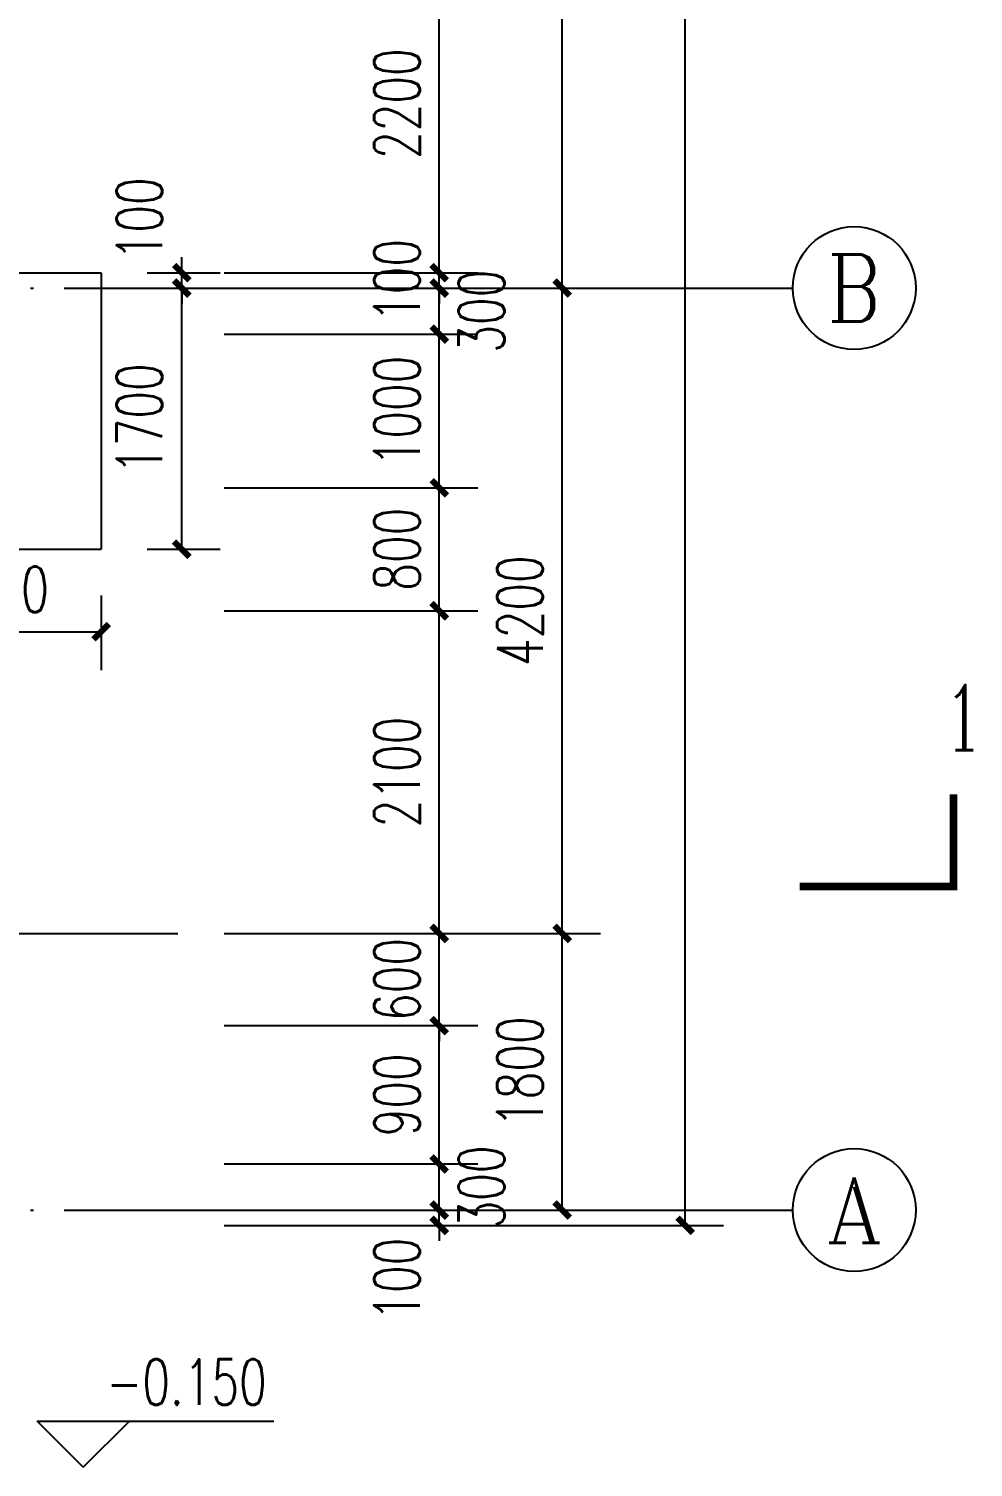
# Model space of a CAD drawing. Extents: x 5396719 to 5510122, y -514120 to -238224.
# Drawn here: x 5439285 to 5445430, y -458326 to -448965 of the extents above; entities that cross this region are included whole.
import ezdxf
from ezdxf.enums import TextEntityAlignment as Align

# ---------------------------------------------------------------- set-up
doc = ezdxf.new("R2010")
doc.units = 0
doc.header["$LTSCALE"] = 1000
doc.header["$MEASUREMENT"] = 0
doc.linetypes.add('DOTE', pattern=[2.42, 2, -0.2, 0.02, -0.2])
doc.layers.get('0').update_dxf_attribs({"linetype": 'CONTINUOUS'})
doc.layers.get('Defpoints').update_dxf_attribs({"linetype": 'CONTINUOUS'})
for name, color, linetype in [('AXIS', 3, 'CONTINUOUS'), ('AXIS_TEXT', 7, 'CONTINUOUS'), ('DIM_ELEV', 3, 'CONTINUOUS'), ('DIM_SYMB', 3, 'CONTINUOUS'), ('DOTE', 252, 'CONTINUOUS'), ('PUB_DIM', 3, 'CONTINUOUS'), ('PUB_TEXT', 7, 'CONTINUOUS'), ('STAIR', 5, 'CONTINUOUS')]:
    doc.layers.add(name, color=color, linetype=linetype)
doc.styles.add('_TCH_AXIS', font='COMPLEX', dxfattribs={"bigfont": 'GBCBIG'})
doc.styles.add('_TCH_DIM', font='SIMPLEX', dxfattribs={"bigfont": 'GBCBIG'})
doc.styles.add('_TCH_DIM_T3', font='SIMPLEX', dxfattribs={"width": 0.705882, "bigfont": 'GBCBIG'})
doc.styles.add('_TCH_LABEL', font='COMPLEX', dxfattribs={"bigfont": 'GBCBIG'})
doc.styles.add('COMPLEX', font='COMPLEX')
doc.dimstyles.new('_TCH_ARCH&&100', dxfattribs={"dimtxt": 297.5, "dimasz": 100, "dimexe": 250, "dimexo": 300, "dimgap": 126.25, "dimtad": 1, "dimdec": 0, "dimzin": 0, "dimdsep": 46, "dimtxsty": '_TCH_DIM_T3', "dimblk": 'ARCHTICK', "dimcen": 0.09, "dimclrt": 7, "dimazin": 2, "dimtfac": 1, "dimtdec": 0, "dimtix": 1, "dimtmove": 2, "dimatfit": 3, "dimfxl": 0, "dimtolj": 1, "dimtzin": 0, "dimarcsym": 0})

# ---------------------------------------------------------------- blocks, each defined once
blk = doc.blocks.new('_ArchTick')
at = {"color": 0, "linetype": 'ByBlock', "const_width": 0.4}
blk.add_lwpolyline([(-0.5, -0.5), (0.5, 0.5)], dxfattribs=at)
blk = doc.blocks.new('*D101')
at = {"layer": 'Defpoints', "color": 0}
for p in [(5439755.7, -450652.1), (5440280.2, -450652.1), (5439755.7, -452352.1)]:
    blk.add_point(p, dxfattribs=at)
at = {"layer": 'PUB_DIM', "color": 0, "lineweight": -2}
for p, q in [((5440055.7, -450652.1), (5440530.2, -450652.1)), ((5440280.2, -452352.1), (5440280.2, -450652.1)), ((5440055.7, -452352.1), (5440530.2, -452352.1))]:
    blk.add_line(p, q, dxfattribs=at)
at = {"layer": 'PUB_DIM', "color": 0, "lineweight": -2, "xscale": 100, "yscale": 100, "zscale": 100}
for p, rotation in [((5440280.2, -450652.1), 90), ((5440280.2, -452352.1), 270)]:
    blk.add_blockref('_ArchTick', p, dxfattribs=dict(at, rotation=rotation))
at = {"layer": 'PUB_DIM', "color": 7, "insert": (5440005.2, -451502.1), "char_height": 297.5, "attachment_point": 5, "rotation": 90, "style": '_TCH_DIM_T3'}
blk.add_mtext('\\A1;1700', dxfattribs=at)
blk = doc.blocks.new('*D102')
at = {"layer": 'Defpoints', "color": 0}
for p in [(5439755.7, -450552.1), (5440280.2, -450552.1), (5439755.7, -450652.1)]:
    blk.add_point(p, dxfattribs=at)
at = {"layer": 'PUB_DIM', "color": 0, "lineweight": -2}
for p, q in [((5440280.2, -450552.1), (5440280.2, -450452.1)), ((5440055.7, -450552.1), (5440530.2, -450552.1)), ((5440280.2, -450652.1), (5440280.2, -450552.1)), ((5440055.7, -450652.1), (5440530.2, -450652.1)), ((5440280.2, -450652.1), (5440280.2, -450752.1))]:
    blk.add_line(p, q, dxfattribs=at)
at = {"layer": 'PUB_DIM', "color": 0, "lineweight": -2, "xscale": 100, "yscale": 100, "zscale": 100}
for p, rotation in [((5440280.2, -450552.1), 270), ((5440280.2, -450652.1), 90)]:
    blk.add_blockref('_ArchTick', p, dxfattribs=dict(at, rotation=rotation))
at = {"layer": 'PUB_DIM', "color": 7, "insert": (5440005.2, -450202.1), "char_height": 297.5, "attachment_point": 5, "rotation": 90, "style": '_TCH_DIM_T3'}
blk.add_mtext('\\A1;100', dxfattribs=at)
blk = doc.blocks.new('*D103')
at = {"layer": 'Defpoints', "color": 0}
for p in [(5438355.7, -452352.1), (5439755.7, -452352.1), (5439755.7, -452888.4)]:
    blk.add_point(p, dxfattribs=at)
at = {"layer": 'PUB_DIM', "color": 0, "lineweight": -2}
for p, q in [((5438355.7, -452652.1), (5438355.7, -453138.4)), ((5439755.7, -452652.1), (5439755.7, -453138.4)), ((5438355.7, -452888.4), (5439755.7, -452888.4))]:
    blk.add_line(p, q, dxfattribs=at)
at = {"layer": 'PUB_DIM', "color": 0, "lineweight": -2, "xscale": 100, "yscale": 100, "zscale": 100, "rotation": 180}
blk.add_blockref('_ArchTick', (5438355.7, -452888.4), dxfattribs=at)
at = {"layer": 'PUB_DIM', "color": 0, "lineweight": -2, "xscale": 100, "yscale": 100, "zscale": 100}
blk.add_blockref('_ArchTick', (5439755.7, -452888.4), dxfattribs=at)
at = {"layer": 'PUB_DIM', "color": 7, "insert": (5439055.7, -452613.4), "char_height": 297.5, "attachment_point": 5, "style": '_TCH_DIM_T3'}
blk.add_mtext('\\A1;1400', dxfattribs=at)
blk = doc.blocks.new('*D114')
at = {"layer": 'Defpoints', "color": 0}
for p in [(5440255.7, -448352.1), (5441955.7, -448352.1), (5440255.7, -450552.1)]:
    blk.add_point(p, dxfattribs=at)
at = {"layer": 'PUB_DIM', "color": 0, "lineweight": -2}
for p, q in [((5440555.7, -448352.1), (5442205.7, -448352.1)), ((5441955.7, -450552.1), (5441955.7, -448352.1)), ((5440555.7, -450552.1), (5442205.7, -450552.1))]:
    blk.add_line(p, q, dxfattribs=at)
at = {"layer": 'PUB_DIM', "color": 0, "lineweight": -2, "xscale": 100, "yscale": 100, "zscale": 100}
for p, rotation in [((5441955.7, -448352.1), 90), ((5441955.7, -450552.1), 270)]:
    blk.add_blockref('_ArchTick', p, dxfattribs=dict(at, rotation=rotation))
at = {"layer": 'PUB_DIM', "color": 7, "insert": (5441680.7, -449452.1), "char_height": 297.5, "attachment_point": 5, "rotation": 90, "style": '_TCH_DIM_T3'}
blk.add_mtext('\\A1;2200', dxfattribs=at)
blk = doc.blocks.new('*D115')
at = {"layer": 'Defpoints', "color": 0}
for p in [(5440255.7, -450552.1), (5441955.7, -450552.1), (5440255.7, -450652.1)]:
    blk.add_point(p, dxfattribs=at)
at = {"layer": 'PUB_DIM', "color": 0, "lineweight": -2}
for p, q in [((5441955.7, -450552.1), (5441955.7, -450452.1)), ((5440555.7, -450552.1), (5442205.7, -450552.1)), ((5441955.7, -450652.1), (5441955.7, -450552.1)), ((5440555.7, -450652.1), (5442205.7, -450652.1)), ((5441955.7, -450652.1), (5441955.7, -450752.1))]:
    blk.add_line(p, q, dxfattribs=at)
at = {"layer": 'PUB_DIM', "color": 0, "lineweight": -2, "xscale": 100, "yscale": 100, "zscale": 100}
for p, rotation in [((5441955.7, -450552.1), 270), ((5441955.7, -450652.1), 90)]:
    blk.add_blockref('_ArchTick', p, dxfattribs=dict(at, rotation=rotation))
at = {"layer": 'PUB_DIM', "color": 7, "insert": (5441680.7, -450602.1), "char_height": 297.5, "attachment_point": 5, "rotation": 90, "style": '_TCH_DIM_T3'}
blk.add_mtext('\\A1;100', dxfattribs=at)
blk = doc.blocks.new('*D116')
at = {"layer": 'Defpoints', "color": 0}
for p in [(5440255.7, -450652.1), (5441955.7, -450652.1), (5440255.7, -450952.1)]:
    blk.add_point(p, dxfattribs=at)
at = {"layer": 'PUB_DIM', "color": 0, "lineweight": -2}
for p, q in [((5440555.7, -450652.1), (5442205.7, -450652.1)), ((5441955.7, -450952.1), (5441955.7, -450652.1)), ((5440555.7, -450952.1), (5442205.7, -450952.1))]:
    blk.add_line(p, q, dxfattribs=at)
at = {"layer": 'PUB_DIM', "color": 0, "lineweight": -2, "xscale": 100, "yscale": 100, "zscale": 100}
for p, rotation in [((5441955.7, -450652.1), 90), ((5441955.7, -450952.1), 270)]:
    blk.add_blockref('_ArchTick', p, dxfattribs=dict(at, rotation=rotation))
at = {"layer": 'PUB_DIM', "color": 7, "insert": (5442230.7, -450802.1), "char_height": 297.5, "attachment_point": 5, "rotation": 90, "style": '_TCH_DIM_T3'}
blk.add_mtext('\\A1;300', dxfattribs=at)
blk = doc.blocks.new('*D117')
at = {"layer": 'Defpoints', "color": 0}
for p in [(5440255.7, -450952.1), (5441955.7, -450952.1), (5440255.7, -451952.1)]:
    blk.add_point(p, dxfattribs=at)
at = {"layer": 'PUB_DIM', "color": 0, "lineweight": -2}
for p, q in [((5440555.7, -450952.1), (5442205.7, -450952.1)), ((5441955.7, -451952.1), (5441955.7, -450952.1)), ((5440555.7, -451952.1), (5442205.7, -451952.1))]:
    blk.add_line(p, q, dxfattribs=at)
at = {"layer": 'PUB_DIM', "color": 0, "lineweight": -2, "xscale": 100, "yscale": 100, "zscale": 100}
for p, rotation in [((5441955.7, -450952.1), 90), ((5441955.7, -451952.1), 270)]:
    blk.add_blockref('_ArchTick', p, dxfattribs=dict(at, rotation=rotation))
at = {"layer": 'PUB_DIM', "color": 7, "insert": (5441680.7, -451452.1), "char_height": 297.5, "attachment_point": 5, "rotation": 90, "style": '_TCH_DIM_T3'}
blk.add_mtext('\\A1;1000', dxfattribs=at)
blk = doc.blocks.new('*D118')
at = {"layer": 'Defpoints', "color": 0}
for p in [(5440255.7, -451952.1), (5441955.7, -451952.1), (5440255.7, -452752.1)]:
    blk.add_point(p, dxfattribs=at)
at = {"layer": 'PUB_DIM', "color": 0, "lineweight": -2}
for p, q in [((5440555.7, -451952.1), (5442205.7, -451952.1)), ((5441955.7, -452752.1), (5441955.7, -451952.1)), ((5440555.7, -452752.1), (5442205.7, -452752.1))]:
    blk.add_line(p, q, dxfattribs=at)
at = {"layer": 'PUB_DIM', "color": 0, "lineweight": -2, "xscale": 100, "yscale": 100, "zscale": 100}
for p, rotation in [((5441955.7, -451952.1), 90), ((5441955.7, -452752.1), 270)]:
    blk.add_blockref('_ArchTick', p, dxfattribs=dict(at, rotation=rotation))
at = {"layer": 'PUB_DIM', "color": 7, "insert": (5441680.7, -452352.1), "char_height": 297.5, "attachment_point": 5, "rotation": 90, "style": '_TCH_DIM_T3'}
blk.add_mtext('\\A1;800', dxfattribs=at)
blk = doc.blocks.new('*D119')
at = {"layer": 'Defpoints', "color": 0}
for p in [(5440255.7, -452752.1), (5441955.7, -452752.1), (5440255.7, -454852.1)]:
    blk.add_point(p, dxfattribs=at)
at = {"layer": 'PUB_DIM', "color": 0, "lineweight": -2}
for p, q in [((5440555.7, -452752.1), (5442205.7, -452752.1)), ((5441955.7, -454852.1), (5441955.7, -452752.1)), ((5440555.7, -454852.1), (5442205.7, -454852.1))]:
    blk.add_line(p, q, dxfattribs=at)
at = {"layer": 'PUB_DIM', "color": 0, "lineweight": -2, "xscale": 100, "yscale": 100, "zscale": 100}
for p, rotation in [((5441955.7, -452752.1), 90), ((5441955.7, -454852.1), 270)]:
    blk.add_blockref('_ArchTick', p, dxfattribs=dict(at, rotation=rotation))
at = {"layer": 'PUB_DIM', "color": 7, "insert": (5441680.7, -453802.1), "char_height": 297.5, "attachment_point": 5, "rotation": 90, "style": '_TCH_DIM_T3'}
blk.add_mtext('\\A1;2100', dxfattribs=at)
blk = doc.blocks.new('*D120')
at = {"layer": 'Defpoints', "color": 0}
for p in [(5440255.7, -454852.1), (5441955.7, -454852.1), (5440255.7, -455452.1)]:
    blk.add_point(p, dxfattribs=at)
at = {"layer": 'PUB_DIM', "color": 0, "lineweight": -2}
for p, q in [((5441955.7, -454852.1), (5441955.7, -454752.1)), ((5440555.7, -454852.1), (5442205.7, -454852.1)), ((5441955.7, -455452.1), (5441955.7, -454852.1)), ((5440555.7, -455452.1), (5442205.7, -455452.1)), ((5441955.7, -455452.1), (5441955.7, -455552.1))]:
    blk.add_line(p, q, dxfattribs=at)
at = {"layer": 'PUB_DIM', "color": 0, "lineweight": -2, "xscale": 100, "yscale": 100, "zscale": 100}
for p, rotation in [((5441955.7, -454852.1), 270), ((5441955.7, -455452.1), 90)]:
    blk.add_blockref('_ArchTick', p, dxfattribs=dict(at, rotation=rotation))
at = {"layer": 'PUB_DIM', "color": 7, "insert": (5441680.7, -455152.1), "char_height": 297.5, "attachment_point": 5, "rotation": 90, "style": '_TCH_DIM_T3'}
blk.add_mtext('\\A1;600', dxfattribs=at)
blk = doc.blocks.new('*D121')
at = {"layer": 'Defpoints', "color": 0}
for p in [(5440255.7, -455452.1), (5441955.7, -455452.1), (5440255.7, -456352.1)]:
    blk.add_point(p, dxfattribs=at)
at = {"layer": 'PUB_DIM', "color": 0, "lineweight": -2}
for p, q in [((5440555.7, -455452.1), (5442205.7, -455452.1)), ((5441955.7, -456352.1), (5441955.7, -455452.1)), ((5440555.7, -456352.1), (5442205.7, -456352.1))]:
    blk.add_line(p, q, dxfattribs=at)
at = {"layer": 'PUB_DIM', "color": 0, "lineweight": -2, "xscale": 100, "yscale": 100, "zscale": 100}
for p, rotation in [((5441955.7, -455452.1), 90), ((5441955.7, -456352.1), 270)]:
    blk.add_blockref('_ArchTick', p, dxfattribs=dict(at, rotation=rotation))
at = {"layer": 'PUB_DIM', "color": 7, "insert": (5441680.7, -455902.1), "char_height": 297.5, "attachment_point": 5, "rotation": 90, "style": '_TCH_DIM_T3'}
blk.add_mtext('\\A1;900', dxfattribs=at)
blk = doc.blocks.new('*D122')
at = {"layer": 'Defpoints', "color": 0}
for p in [(5440255.7, -456352.1), (5441955.7, -456352.1), (5440255.7, -456652.1)]:
    blk.add_point(p, dxfattribs=at)
at = {"layer": 'PUB_DIM', "color": 0, "lineweight": -2}
for p, q in [((5440555.7, -456352.1), (5442205.7, -456352.1)), ((5441955.7, -456652.1), (5441955.7, -456352.1)), ((5440555.7, -456652.1), (5442205.7, -456652.1))]:
    blk.add_line(p, q, dxfattribs=at)
at = {"layer": 'PUB_DIM', "color": 0, "lineweight": -2, "xscale": 100, "yscale": 100, "zscale": 100}
for p, rotation in [((5441955.7, -456352.1), 90), ((5441955.7, -456652.1), 270)]:
    blk.add_blockref('_ArchTick', p, dxfattribs=dict(at, rotation=rotation))
at = {"layer": 'PUB_DIM', "color": 7, "insert": (5442230.7, -456502.1), "char_height": 297.5, "attachment_point": 5, "rotation": 90, "style": '_TCH_DIM_T3'}
blk.add_mtext('\\A1;300', dxfattribs=at)
blk = doc.blocks.new('*D123')
at = {"layer": 'Defpoints', "color": 0}
for p in [(5440255.7, -456652.1), (5441955.7, -456652.1), (5440255.7, -456752.1)]:
    blk.add_point(p, dxfattribs=at)
at = {"layer": 'PUB_DIM', "color": 0, "lineweight": -2}
for p, q in [((5441955.7, -456652.1), (5441955.7, -456552.1)), ((5440555.7, -456652.1), (5442205.7, -456652.1)), ((5441955.7, -456752.1), (5441955.7, -456652.1)), ((5440555.7, -456752.1), (5442205.7, -456752.1)), ((5441955.7, -456752.1), (5441955.7, -456852.1))]:
    blk.add_line(p, q, dxfattribs=at)
at = {"layer": 'PUB_DIM', "color": 0, "lineweight": -2, "xscale": 100, "yscale": 100, "zscale": 100}
for p, rotation in [((5441955.7, -456652.1), 270), ((5441955.7, -456752.1), 90)]:
    blk.add_blockref('_ArchTick', p, dxfattribs=dict(at, rotation=rotation))
at = {"layer": 'PUB_DIM', "color": 7, "insert": (5441680.7, -457102.1), "char_height": 297.5, "attachment_point": 5, "rotation": 90, "style": '_TCH_DIM_T3'}
blk.add_mtext('\\A1;100', dxfattribs=at)
blk = doc.blocks.new('*D218')
at = {"layer": 'AXIS', "color": 0, "lineweight": -2}
for p, q in [((5440555.7, -454852.1), (5443005.7, -454852.1)), ((5442755.7, -456652.1), (5442755.7, -454852.1)), ((5440555.7, -456652.1), (5443005.7, -456652.1))]:
    blk.add_line(p, q, dxfattribs=at)
at = {"layer": 'Defpoints', "color": 0}
for p in [(5440255.7, -454852.1), (5442755.7, -454852.1), (5440255.7, -456652.1)]:
    blk.add_point(p, dxfattribs=at)
at = {"layer": 'AXIS', "color": 0, "lineweight": -2, "xscale": 100, "yscale": 100, "zscale": 100}
for p, rotation in [((5442755.7, -454852.1), 90), ((5442755.7, -456652.1), 270)]:
    blk.add_blockref('_ArchTick', p, dxfattribs=dict(at, rotation=rotation))
at = {"layer": 'AXIS', "color": 7, "insert": (5442480.7, -455752.1), "char_height": 297.5, "attachment_point": 5, "rotation": 90, "style": '_TCH_DIM_T3'}
blk.add_mtext('\\A1;1800', dxfattribs=at)
blk = doc.blocks.new('*D219')
at = {"layer": 'AXIS', "color": 0, "lineweight": -2}
for p, q in [((5440555.7, -450652.1), (5443005.7, -450652.1)), ((5442755.7, -454852.1), (5442755.7, -450652.1)), ((5440555.7, -454852.1), (5443005.7, -454852.1))]:
    blk.add_line(p, q, dxfattribs=at)
at = {"layer": 'Defpoints', "color": 0}
for p in [(5440255.7, -450652.1), (5442755.7, -450652.1), (5440255.7, -454852.1)]:
    blk.add_point(p, dxfattribs=at)
at = {"layer": 'AXIS', "color": 0, "lineweight": -2, "xscale": 100, "yscale": 100, "zscale": 100}
for p, rotation in [((5442755.7, -450652.1), 90), ((5442755.7, -454852.1), 270)]:
    blk.add_blockref('_ArchTick', p, dxfattribs=dict(at, rotation=rotation))
at = {"layer": 'AXIS', "color": 7, "insert": (5442480.7, -452752.1), "char_height": 297.5, "attachment_point": 5, "rotation": 90, "style": '_TCH_DIM_T3'}
blk.add_mtext('\\A1;4200', dxfattribs=at)
blk = doc.blocks.new('*D220')
at = {"layer": 'AXIS', "color": 0, "lineweight": -2}
for p, q in [((5440555.7, -441652.1), (5443005.7, -441652.1)), ((5442755.7, -450652.1), (5442755.7, -441652.1)), ((5440555.7, -450652.1), (5443005.7, -450652.1))]:
    blk.add_line(p, q, dxfattribs=at)
at = {"layer": 'Defpoints', "color": 0}
for p in [(5440255.7, -441652.1), (5442755.7, -441652.1), (5440255.7, -450652.1)]:
    blk.add_point(p, dxfattribs=at)
at = {"layer": 'AXIS', "color": 0, "lineweight": -2, "xscale": 100, "yscale": 100, "zscale": 100}
for p, rotation in [((5442755.7, -441652.1), 90), ((5442755.7, -450652.1), 270)]:
    blk.add_blockref('_ArchTick', p, dxfattribs=dict(at, rotation=rotation))
at = {"layer": 'AXIS', "color": 7, "insert": (5442480.7, -446152.1), "char_height": 297.5, "attachment_point": 5, "rotation": 90, "style": '_TCH_DIM_T3'}
blk.add_mtext('\\A1;9000', dxfattribs=at)
blk = doc.blocks.new('*D222')
at = {"layer": 'AXIS', "color": 0, "lineweight": -2}
for p, q in [((5440555.7, -434652.1), (5443805.7, -434652.1)), ((5443555.7, -456752.1), (5443555.7, -434652.1)), ((5440555.7, -456752.1), (5443805.7, -456752.1))]:
    blk.add_line(p, q, dxfattribs=at)
at = {"layer": 'Defpoints', "color": 0}
for p in [(5440255.7, -434652.1), (5443555.7, -434652.1), (5440255.7, -456752.1)]:
    blk.add_point(p, dxfattribs=at)
at = {"layer": 'AXIS', "color": 0, "lineweight": -2, "xscale": 100, "yscale": 100, "zscale": 100}
for p, rotation in [((5443555.7, -434652.1), 90), ((5443555.7, -456752.1), 270)]:
    blk.add_blockref('_ArchTick', p, dxfattribs=dict(at, rotation=rotation))
at = {"layer": 'AXIS', "color": 7, "insert": (5443280.7, -445702.1), "char_height": 297.5, "attachment_point": 5, "rotation": 90, "style": '_TCH_DIM_T3'}
blk.add_mtext('\\A1;22100', dxfattribs=at)
blk = doc.blocks.new('_AXISO')
blk.add_circle((0, 0), 0.5)
at = {"layer": 'AXIS_TEXT', "style": 'COMPLEX', "width": 1.041667}
blk.add_attdef('A', text='', height=0.56, dxfattribs=at).set_placement((-0.25, -0.28), (0.25, -0.28), align=Align.FIT)

msp = doc.modelspace()

# ---------------------------------------------------------------- linework, layer by layer
at = {"layer": 'AXIS', "color": 0}
for p, q in [((5440255.7, -450652.1), (5444255.7, -450652.1)), ((5440255.7, -456652.1), (5444255.7, -456652.1))]:
    msp.add_line(p, q, dxfattribs=at)
at = {"layer": 'DIM_ELEV', "color": 0}
for p, q in [((5439639.6, -458325.7), (5439339.6, -458025.7)), ((5439339.6, -458025.7), (5440879.8, -458025.7)), ((5439639.6, -458325.7), (5439939.6, -458025.7))]:
    msp.add_line(p, q, dxfattribs=at)
at = {"layer": 'DIM_SYMB', "color": 0, "const_width": 50}
msp.add_lwpolyline([(5444301.2, -454547.4), (5445301.2, -454547.4), (5445301.2, -453947.4)], dxfattribs=at)
at = {"layer": 'DOTE', "linetype": 'DOTE'}
for p, q in [((5432255.7, -450652.1), (5440255.7, -450652.1)), ((5436355.7, -454852.1), (5440255.7, -454852.1)), ((5432255.7, -456652.1), (5440255.7, -456652.1))]:
    msp.add_line(p, q, dxfattribs=at)
at = {"layer": 'STAIR'}
for p, q in [((5438355.7, -450552.1), (5439755.7, -450552.1)), ((5439755.7, -450552.1), (5439755.7, -452352.1)), ((5438355.7, -452352.1), (5439755.7, -452352.1))]:
    msp.add_line(p, q, dxfattribs=at)

# ---------------------------------------------------------------- block references
at = {"layer": 'AXIS', "color": 0}
ref = msp.add_blockref('_AXISO', (5444655.7, -450652.1), dxfattribs=dict(at, xscale=800, yscale=800, zscale=800))
ref.add_attrib('A', 'B', dxfattribs={"layer": 'AXIS_TEXT', "color": 0, "height": 435.3, "style": '_TCH_AXIS'}).set_placement((5444479.5, -450869.7), (5444831.9, -450869.7), align=Align.FIT)
ref = msp.add_blockref('_AXISO', (5444655.7, -456652.1), dxfattribs=dict(at, xscale=800, yscale=800, zscale=800))
ref.add_attrib('A', 'A', dxfattribs={"layer": 'AXIS_TEXT', "color": 0, "height": 425.2, "style": '_TCH_AXIS'}).set_placement((5444473.5, -456864.7), (5444837.9, -456864.7), align=Align.FIT)

# ---------------------------------------------------------------- texts
at = {"layer": 'PUB_TEXT', "color": 0, "width": 0.705882}
for s, height, style, p in [('1', 425, '_TCH_LABEL', (5445236.9, -453659.9)), ('-0.150', 297.5, '_TCH_DIM', (5439789.8, -457920.7))]:
    msp.add_text(s, height=height, dxfattribs=dict(at, style=style)).set_placement(p)

# ---------------------------------------------------------------- dimensions: what is measured, and where the dimension line sits
at = {"layer": 'AXIS', "color": 0}
for p1, p2, distance, picture, middle in [((5440255.7, -456752.1), (5440255.7, -434652.1), -3300, '*D222', (5443280.7, -445702.1)), ((5440255.7, -450652.1), (5440255.7, -441652.1), -2500, '*D220', (5442480.7, -446152.1)), ((5440255.7, -454852.1), (5440255.7, -450652.1), -2500, '*D219', (5442480.7, -452752.1)), ((5440255.7, -456652.1), (5440255.7, -454852.1), -2500, '*D218', (5442480.7, -455752.1))]:
    dim = msp.add_aligned_dim(p1=p1, p2=p2, distance=distance, dimstyle='_TCH_ARCH&&100', dxfattribs=at)
    dim.commit()
    dim.dimension.update_dxf_attribs({"geometry": picture, "text_midpoint": middle})
at = {"layer": 'PUB_DIM', "color": 0}
for p1, p2, distance, picture, middle in [((5440255.7, -450552.1), (5440255.7, -448352.1), -1700, '*D114', (5441680.7, -449452.1)), ((5440255.7, -450652.1), (5440255.7, -450552.1), -1700, '*D115', (5441680.7, -450602.1)), ((5439755.7, -452352.1), (5439755.7, -450652.1), -524.5, '*D101', (5440005.2, -451502.1)), ((5440255.7, -451952.1), (5440255.7, -450952.1), -1700, '*D117', (5441680.7, -451452.1)), ((5440255.7, -452752.1), (5440255.7, -451952.1), -1700, '*D118', (5441680.7, -452352.1)), ((5438355.7, -452352.1), (5439755.7, -452352.1), -536.3, '*D103', (5439055.7, -452613.4)), ((5440255.7, -454852.1), (5440255.7, -452752.1), -1700, '*D119', (5441680.7, -453802.1)), ((5440255.7, -455452.1), (5440255.7, -454852.1), -1700, '*D120', (5441680.7, -455152.1)), ((5440255.7, -456352.1), (5440255.7, -455452.1), -1700, '*D121', (5441680.7, -455902.1))]:
    dim = msp.add_aligned_dim(p1=p1, p2=p2, distance=distance, dimstyle='_TCH_ARCH&&100', dxfattribs=at)
    dim.commit()
    dim.dimension.update_dxf_attribs({"geometry": picture, "text_midpoint": middle})
for base, p1, p2, picture, middle in [((5440280.2, -450552.1), (5439755.7, -450652.1), (5439755.7, -450552.1), '*D102', (5440005.2, -450202.1)), ((5441955.7, -450652.1), (5440255.7, -450952.1), (5440255.7, -450652.1), '*D116', (5442230.7, -450802.1)), ((5441955.7, -456352.1), (5440255.7, -456652.1), (5440255.7, -456352.1), '*D122', (5442230.7, -456502.1)), ((5441955.7, -456652.1), (5440255.7, -456752.1), (5440255.7, -456652.1), '*D123', (5441680.7, -457102.1))]:
    dim = msp.add_linear_dim(base=base, p1=p1, p2=p2, angle=90, dimstyle='_TCH_ARCH&&100', dxfattribs=at)
    dim.commit()
    dim.dimension.update_dxf_attribs({"geometry": picture, "text_midpoint": middle, "dimtype": 129})

doc.saveas('drawing.dxf')
